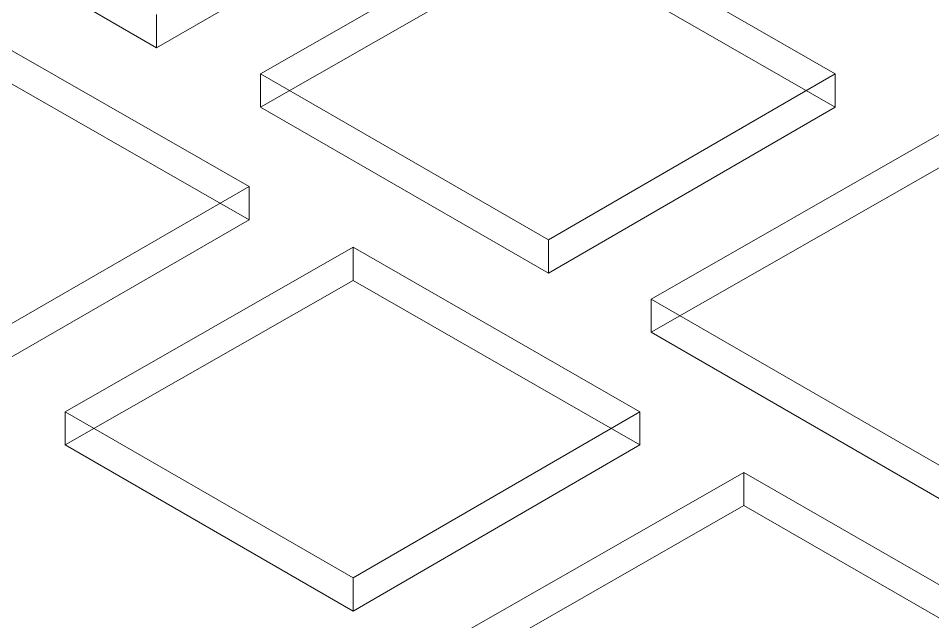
# Model space of a CAD drawing. Header units: millimetres. Extents: x 251 to 1800, y 172 to 1116.
# Drawn here: x 922 to 1088.8, y 523.6 to 633.7 of the extents above; entities that cross this region are included whole.
import ezdxf

# ---------------------------------------------------------------- set-up
doc = ezdxf.new("R2010")
doc.units = ezdxf.units.MM

msp = doc.modelspace()

# ---------------------------------------------------------------- linework, layer by layer
at = {"color": 8, "lineweight": 0, "true_color": 0x808080}
for points in [[(999.694752, 658.646271), (947.180746, 628.339132), (894.887156, 658.646271), (947.180746, 688.705442)], [(1018.705594, 587.231631), (966.164036, 617.53877), (1018.705594, 647.570389), (1070.971632, 617.53877)], [(964.070088, 596.985019), (911.52853, 566.677881), (859.262491, 596.985019), (911.52853, 627.016639)], [(1089.982474, 546.12413), (1037.440916, 576.431269), (1089.982474, 606.462888), (1142.248513, 576.431269)], [(983.08093, 525.570379), (930.539372, 555.877518), (983.08093, 585.909138), (1035.346968, 555.877518)], [(1054.35781, 484.435326), (1001.816252, 514.742465), (1054.35781, 544.801637), (1106.623849, 514.742465)]]:
    msp.add_lwpolyline(points, close=True, dxfattribs=at)
for points in [[(947.180746, 628.339132), (894.887156, 658.646271)], [(999.694752, 658.646271), (947.180746, 628.339132)], [(966.164036, 623.600198), (1018.705594, 653.631817)], [(966.164036, 623.600198), (1018.705594, 653.631817)], [(1018.705594, 653.631817), (1070.971632, 623.600198)], [(1018.705594, 653.631817), (1070.971632, 623.600198)], [(966.164036, 617.53877), (1018.705594, 647.570389)], [(1018.705594, 647.570389), (1070.971632, 617.53877)], [(947.180746, 628.339132), (947.180746, 634.40056)], [(947.180746, 628.339132), (947.180746, 634.40056)], [(911.52853, 633.078067), (964.070088, 603.046447)], [(911.52853, 633.078067), (964.070088, 603.046447)], [(911.52853, 627.016639), (964.070088, 596.985019)], [(1018.705594, 593.293059), (966.164036, 623.600198)], [(1018.705594, 593.293059), (966.164036, 623.600198)], [(966.164036, 617.53877), (966.164036, 623.600198)], [(966.164036, 617.53877), (966.164036, 623.600198)], [(1070.971632, 623.600198), (1018.705594, 593.293059)], [(1070.971632, 623.600198), (1018.705594, 593.293059)], [(1070.971632, 617.53877), (1070.971632, 623.600198)], [(1070.971632, 617.53877), (1070.971632, 623.600198)], [(1018.705594, 587.231631), (966.164036, 617.53877)], [(1070.971632, 617.53877), (1018.705594, 587.231631)], [(1037.440916, 582.492697), (1089.982474, 612.524316)], [(1037.440916, 582.492697), (1089.982474, 612.524316)], [(1037.440916, 576.431269), (1089.982474, 606.462888)], [(964.070088, 603.046447), (911.52853, 572.739308)], [(964.070088, 603.046447), (911.52853, 572.739308)], [(964.070088, 596.985019), (964.070088, 603.046447)], [(964.070088, 596.985019), (964.070088, 603.046447)], [(964.070088, 596.985019), (911.52853, 566.677881)], [(1018.705594, 587.231631), (1018.705594, 593.293059)], [(1018.705594, 587.231631), (1018.705594, 593.293059)], [(930.539372, 561.938946), (983.08093, 591.970566)], [(930.539372, 561.938946), (983.08093, 591.970566)], [(983.08093, 591.970566), (1035.346968, 561.938946)], [(983.08093, 585.909138), (983.08093, 591.970566)], [(983.08093, 591.970566), (1035.346968, 561.938946)], [(983.08093, 585.909138), (983.08093, 591.970566)], [(930.539372, 555.877518), (983.08093, 585.909138)], [(983.08093, 585.909138), (1035.346968, 555.877518)], [(1089.982474, 552.185558), (1037.440916, 582.492697)], [(1089.982474, 552.185558), (1037.440916, 582.492697)], [(1037.440916, 576.431269), (1037.440916, 582.492697)], [(1037.440916, 576.431269), (1037.440916, 582.492697)], [(1089.982474, 546.12413), (1037.440916, 576.431269)], [(983.08093, 531.631807), (930.539372, 561.938946)], [(983.08093, 531.631807), (930.539372, 561.938946)], [(930.539372, 555.877518), (930.539372, 561.938946)], [(930.539372, 555.877518), (930.539372, 561.938946)], [(1035.346968, 561.938946), (983.08093, 531.631807)], [(1035.346968, 561.938946), (983.08093, 531.631807)], [(1035.346968, 555.877518), (1035.346968, 561.938946)], [(1035.346968, 555.877518), (1035.346968, 561.938946)], [(983.08093, 525.570379), (930.539372, 555.877518)], [(1035.346968, 555.877518), (983.08093, 525.570379)], [(1001.816252, 520.803893), (1054.35781, 550.863064)], [(1001.816252, 520.803893), (1054.35781, 550.863064)], [(1054.35781, 550.863064), (1106.623849, 520.803893)], [(1054.35781, 544.801637), (1054.35781, 550.863064)], [(1054.35781, 550.863064), (1106.623849, 520.803893)], [(1054.35781, 544.801637), (1054.35781, 550.863064)], [(1001.816252, 514.742465), (1054.35781, 544.801637)], [(1054.35781, 544.801637), (1106.623849, 514.742465)], [(983.08093, 525.570379), (983.08093, 531.631807)], [(983.08093, 525.570379), (983.08093, 531.631807)]]:
    msp.add_lwpolyline(points, dxfattribs=at)

doc.saveas('drawing.dxf')
